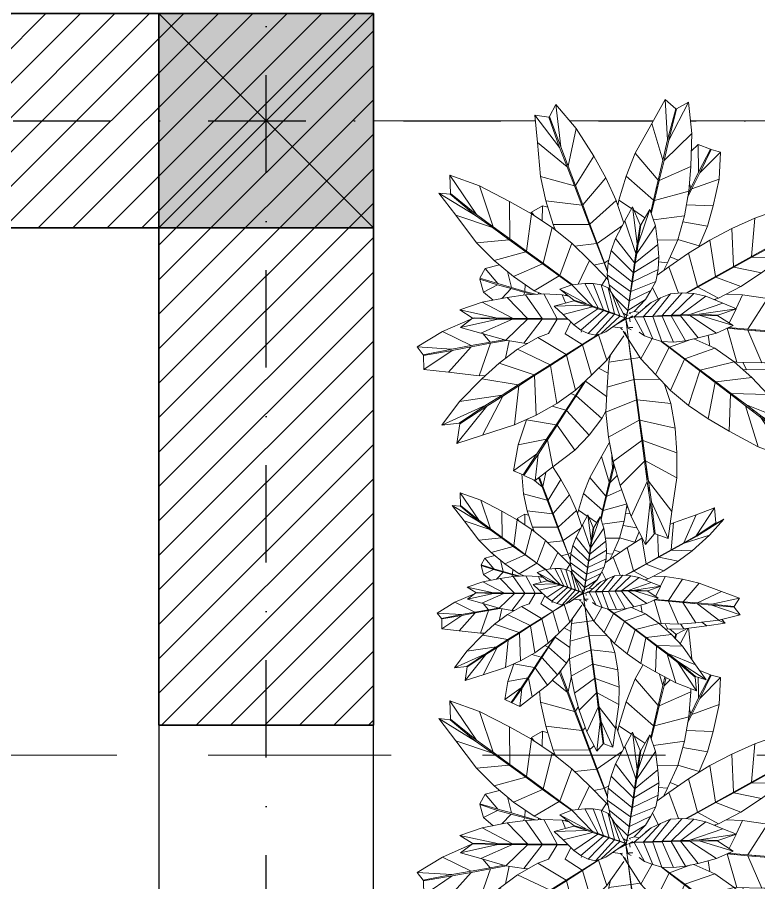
# Model space of a CAD drawing. Header units: inches. Extents: x 274208 to 641690, y -81912 to 129129.
# Drawn here: x 442007 to 442767, y 95886 to 96774 of the extents above; entities that cross this region are included whole.
import ezdxf

# ---------------------------------------------------------------- set-up
doc = ezdxf.new("R2010")
doc.units = ezdxf.units.IN
doc.header["$MEASUREMENT"] = 0
doc.set_wipeout_variables(frame=1)
doc.linetypes.add('$1$HIDDEN', pattern=[0.375, 0.25, -0.125])
doc.linetypes.add('DASHDOT', pattern=[1, 0.5, -0.25, 0, -0.25])
for name, color, linetype, lineweight in [('01.Cut', 255, 'Continuous', 35), ('03.Manh', 251, 'Continuous', 13), ('06.betong', 2, 'Continuous', 35), ('09.Hatch', 250, 'Continuous', 5), ('NN_KI HIEU', 22, 'Continuous', 18), ('NOI THAT-Interior', 8, 'Continuous', 13)]:
    doc.layers.add(name, color=color, linetype=linetype, lineweight=lineweight)
doc.layers.add('NET VUA', color=143, linetype='Continuous')
doc.layers.add('TRUC', color=250, linetype='DASHDOT')

# ---------------------------------------------------------------- blocks, each defined once
blk = doc.blocks.new('\xad3yjrtuktyl')
at = {"layer": '06.betong'}
blk.add_hatch(color=0, dxfattribs=at).paths.add_polyline_path([(-110, -110), (110, -110), (110, 110), (-110, 110)])
at = {"layer": '06.betong', "color": 0}
for p, q in [((-110, 110), (110, -110)), ((-110, -110), (110, 110))]:
    blk.add_line(p, q, dxfattribs=at)
blk.add_lwpolyline([(-110, -110), (110, -110), (110, 110), (-110, 110)], close=True, dxfattribs=at)
blk = doc.blocks.new('cay03')
at = {"color": 0}
blk.add_wipeout([(-14565.900601, -4425.866432), (-14565.900405, -4425.866554), (-14565.899488, -4425.867263), (-14565.898872, -4425.867984), (-14565.898434, -4425.868509), (-14565.898586, -4425.868885), (-14565.898705, -4425.869177), (-14565.899496, -4425.869074), (-14565.900276, -4425.868845), (-14565.900106, -4425.869202), (-14565.899467, -4425.87094), (-14565.900075, -4425.870874), (-14565.90009, -4425.870892), (-14565.900004, -4425.871424), (-14565.900754, -4425.870915), (-14565.901476, -4425.870262), (-14565.901562, -4425.870343), (-14565.901683, -4425.872041), (-14565.902136, -4425.872073), (-14565.902366, -4425.872273), (-14565.902865, -4425.87152), (-14565.903272, -4425.870681), (-14565.903292, -4425.870639), (-14565.903307, -4425.87062), (-14565.903307, -4425.870596), (-14565.903325, -4425.87055), (-14565.903323, -4425.870624), (-14565.903551, -4425.871014), (-14565.903809, -4425.870336), (-14565.903885, -4425.87001), (-14565.904121, -4425.870313), (-14565.904514, -4425.870441), (-14565.904355, -4425.869892), (-14565.904259, -4425.869473), (-14565.904162, -4425.869056), (-14565.904107, -4425.868815), (-14565.904116, -4425.868721), (-14565.904194, -4425.869049), (-14565.904296, -4425.869467), (-14565.904396, -4425.869884), (-14565.904537, -4425.87044), (-14565.904843, -4425.870286), (-14565.904969, -4425.869854), (-14565.905617, -4425.870584), (-14565.907087, -4425.871798), (-14565.907068, -4425.871447), (-14565.907089, -4425.871437), (-14565.907649, -4425.871482), (-14565.907355, -4425.87056), (-14565.906919, -4425.86963), (-14565.90658, -4425.868963), (-14565.906603, -4425.868961), (-14565.906557, -4425.868924), (-14565.906517, -4425.868858), (-14565.906623, -4425.868949), (-14565.906828, -4425.868622), (-14565.906786, -4425.868456), (-14565.906983, -4425.868526), (-14565.907717, -4425.868718), (-14565.908748, -4425.868848), (-14565.909578, -4425.868957), (-14565.909543, -4425.868532), (-14565.909556, -4425.868513), (-14565.909556, -4425.868513), (-14565.909556, -4425.868513), (-14565.909556, -4425.868513), (-14565.909556, -4425.868513), (-14565.909556, -4425.868513), (-14565.909556, -4425.868513), (-14565.909556, -4425.868513), (-14565.909556, -4425.868513), (-14565.909556, -4425.868513), (-14565.909556, -4425.868513), (-14565.909543, -4425.868532), (-14565.909556, -4425.868513), (-14565.909938, -4425.868335), (-14565.90923, -4425.867689), (-14565.908401, -4425.867113), (-14565.907754, -4425.866717), (-14565.907073, -4425.866378), (-14565.906924, -4425.866321), (-14565.907089, -4425.866294), (-14565.907828, -4425.866105), (-14565.908543, -4425.865851), (-14565.909468, -4425.865381), (-14565.910218, -4425.865006), (-14565.90995, -4425.864673), (-14565.908988, -4425.864883), (-14565.908369, -4425.865001), (-14565.90775, -4425.86512), (-14565.907499, -4425.865168), (-14565.907567, -4425.865123), (-14565.907743, -4425.865088), (-14565.908361, -4425.864965), (-14565.908979, -4425.864842), (-14565.909949, -4425.86465), (-14565.910165, -4425.864289), (-14565.909218, -4425.864152), (-14565.90867, -4425.864145), (-14565.908891, -4425.863939), (-14565.908755, -4425.86356), (-14565.90804, -4425.863895), (-14565.90754, -4425.864116), (-14565.90739, -4425.864183), (-14565.907267, -4425.864199), (-14565.907524, -4425.864082), (-14565.908021, -4425.863857), (-14565.908748, -4425.863537), (-14565.908681, -4425.863248), (-14565.907858, -4425.863266), (-14565.90703, -4425.863407), (-14565.906403, -4425.863563), (-14565.905792, -4425.863786), (-14565.905764, -4425.8638), (-14565.905982, -4425.863476), (-14565.906363, -4425.86281), (-14565.906702, -4425.862123), (-14565.907102, -4425.861151), (-14565.907429, -4425.860366), (-14565.906774, -4425.860285), (-14565.906187, -4425.861113), (-14565.905859, -4425.861647), (-14565.905531, -4425.862183), (-14565.905204, -4425.862718), (-14565.904876, -4425.863254), (-14565.904548, -4425.863788), (-14565.904336, -4425.864138), (-14565.904335, -4425.864114), (-14565.904536, -4425.863779), (-14565.90486, -4425.863242), (-14565.905186, -4425.862704), (-14565.90551, -4425.862167), (-14565.905834, -4425.861629), (-14565.90616, -4425.861092), (-14565.90676, -4425.86027), (-14565.906961, -4425.859937), (-14565.906239, -4425.860544), (-14565.905526, -4425.861271), (-14565.905041, -4425.861852), (-14565.904601, -4425.862474), (-14565.904351, -4425.862903), (-14565.904347, -4425.862404), (-14565.904269, -4425.861646), (-14565.904123, -4425.860901), (-14565.903794, -4425.859917), (-14565.903534, -4425.85912), (-14565.903166, -4425.859336), (-14565.903191, -4425.859721), (-14565.903157, -4425.859649), (-14565.903142, -4425.859333), (-14565.902817, -4425.859066), (-14565.902581, -4425.859855), (-14565.902419, -4425.859708), (-14565.90228, -4425.860505), (-14565.902101, -4425.861491), (-14565.902062, -4425.862198), (-14565.902068, -4425.862308), (-14565.901841, -4425.862028), (-14565.901344, -4425.861519), (-14565.900555, -4425.860921), (-14565.899921, -4425.860432), (-14565.900041, -4425.860906), (-14565.900661, -4425.86167), (-14565.900689, -4425.861709), (-14565.900645, -4425.861715), (-14565.900632, -4425.861696), (-14565.900023, -4425.860918), (-14565.899427, -4425.860837), (-14565.899734, -4425.861746), (-14565.900178, -4425.862652), (-14565.900522, -4425.863304), (-14565.900911, -4425.863919), (-14565.901347, -4425.864486), (-14565.901547, -4425.864692), (-14565.900949, -4425.864465), (-14565.900203, -4425.864304), (-14565.899447, -4425.864215), (-14565.898689, -4425.864193), (-14565.897656, -4425.8643), (-14565.896821, -4425.864381), (-14565.896951, -4425.864786), (-14565.897924, -4425.864938), (-14565.898545, -4425.86505), (-14565.89885, -4425.865105), (-14565.898668, -4425.865109), (-14565.898539, -4425.865087), (-14565.897918, -4425.864978), (-14565.896944, -4425.864808), (-14565.896613, -4425.865068), (-14565.897447, -4425.865537), (-14565.898383, -4425.865911), (-14565.899104, -4425.866152), (-14565.899844, -4425.866328)], dxfattribs=at)
for p, q in [((-14565.903794, -4425.859917), (-14565.903534, -4425.85912)), ((-14565.903231, -4425.860318), (-14565.903534, -4425.85912)), ((-14565.903534, -4425.85912), (-14565.903166, -4425.859336)), ((-14565.902817, -4425.859066), (-14565.903188, -4425.86032)), ((-14565.903142, -4425.859333), (-14565.902817, -4425.859066)), ((-14565.902542, -4425.859983), (-14565.902817, -4425.859066)), ((-14565.903166, -4425.859336), (-14565.903231, -4425.860318)), ((-14565.903188, -4425.86032), (-14565.903142, -4425.859333)), ((-14565.903192, -4425.859721), (-14565.903158, -4425.859653)), ((-14565.906961, -4425.859937), (-14565.906239, -4425.860544)), ((-14565.90616, -4425.861092), (-14565.906961, -4425.859937)), ((-14565.90676, -4425.86027), (-14565.906961, -4425.859937)), ((-14565.904123, -4425.860901), (-14565.903794, -4425.859917)), ((-14565.903256, -4425.860947), (-14565.903794, -4425.859917)), ((-14565.902582, -4425.859856), (-14565.902419, -4425.859708)), ((-14565.902419, -4425.859708), (-14565.902538, -4425.860017)), ((-14565.90228, -4425.860505), (-14565.902419, -4425.859708)), ((-14565.90322, -4425.86095), (-14565.902542, -4425.859983)), ((-14565.902381, -4425.860979), (-14565.902542, -4425.859983)), ((-14565.906774, -4425.860285), (-14565.907429, -4425.860366)), ((-14565.906187, -4425.861113), (-14565.907429, -4425.860366)), ((-14565.907102, -4425.861151), (-14565.907429, -4425.860366)), ((-14565.906774, -4425.860285), (-14565.906187, -4425.861113)), ((-14565.90616, -4425.861092), (-14565.90676, -4425.86027)), ((-14565.903231, -4425.860318), (-14565.903256, -4425.860947)), ((-14565.903188, -4425.86032), (-14565.90322, -4425.86095)), ((-14565.900661, -4425.86167), (-14565.899921, -4425.860432)), ((-14565.900555, -4425.860921), (-14565.899921, -4425.860432)), ((-14565.899921, -4425.860432), (-14565.900041, -4425.860906)), ((-14565.906239, -4425.860544), (-14565.905526, -4425.861271)), ((-14565.905834, -4425.861629), (-14565.906239, -4425.860544)), ((-14565.90228, -4425.860505), (-14565.902423, -4425.860727)), ((-14565.902101, -4425.861491), (-14565.90228, -4425.860505)), ((-14565.904269, -4425.861646), (-14565.904123, -4425.860901)), ((-14565.904123, -4425.860901), (-14565.903283, -4425.861577)), ((-14565.903256, -4425.860947), (-14565.903283, -4425.861577)), ((-14565.90322, -4425.86095), (-14565.90325, -4425.861578)), ((-14565.90325, -4425.861578), (-14565.902381, -4425.860979)), ((-14565.902302, -4425.861735), (-14565.902381, -4425.860979)), ((-14565.901344, -4425.861519), (-14565.900555, -4425.860921)), ((-14565.900994, -4425.862153), (-14565.900555, -4425.860921)), ((-14565.900041, -4425.860906), (-14565.900661, -4425.86167)), ((-14565.900632, -4425.861696), (-14565.899427, -4425.860837)), ((-14565.900632, -4425.861696), (-14565.900023, -4425.860918)), ((-14565.900023, -4425.860918), (-14565.899427, -4425.860837)), ((-14565.899427, -4425.860837), (-14565.899734, -4425.861746)), ((-14565.907102, -4425.861151), (-14565.905859, -4425.861647)), ((-14565.906702, -4425.862123), (-14565.907102, -4425.861151)), ((-14565.906187, -4425.861113), (-14565.905859, -4425.861647)), ((-14565.905834, -4425.861629), (-14565.90616, -4425.861092)), ((-14565.90551, -4425.862167), (-14565.905526, -4425.861271)), ((-14565.905041, -4425.861852), (-14565.905526, -4425.861271)), ((-14565.903231, -4425.861156), (-14565.903262, -4425.861077)), ((-14565.902101, -4425.861491), (-14565.902312, -4425.861646)), ((-14565.902062, -4425.862198), (-14565.902101, -4425.861491)), ((-14565.901841, -4425.862028), (-14565.901344, -4425.861519)), ((-14565.901344, -4425.861519), (-14565.901328, -4425.862638)), ((-14565.905531, -4425.862183), (-14565.905859, -4425.861647)), ((-14565.905834, -4425.861629), (-14565.90551, -4425.862167)), ((-14565.904347, -4425.862404), (-14565.904269, -4425.861646)), ((-14565.903308, -4425.862206), (-14565.904269, -4425.861646)), ((-14565.903283, -4425.861577), (-14565.903308, -4425.862206)), ((-14565.90325, -4425.861578), (-14565.90328, -4425.862208)), ((-14565.90328, -4425.862208), (-14565.902302, -4425.861735)), ((-14565.902292, -4425.862496), (-14565.902302, -4425.861735)), ((-14565.900661, -4425.86167), (-14565.900994, -4425.862153)), ((-14565.900632, -4425.861696), (-14565.900968, -4425.862178)), ((-14565.900968, -4425.862178), (-14565.899734, -4425.861746)), ((-14565.90069, -4425.861709), (-14565.900646, -4425.861715)), ((-14565.899734, -4425.861746), (-14565.900178, -4425.862652)), ((-14565.905041, -4425.861852), (-14565.905186, -4425.862704)), ((-14565.904601, -4425.862474), (-14565.905041, -4425.861852)), ((-14565.90327, -4425.861991), (-14565.903299, -4425.861957)), ((-14565.902292, -4425.862586), (-14565.901841, -4425.862028)), ((-14565.901841, -4425.862028), (-14565.901661, -4425.863121)), ((-14565.900869, -4425.861969), (-14565.900805, -4425.861943)), ((-14565.906702, -4425.862123), (-14565.905531, -4425.862183)), ((-14565.906702, -4425.862123), (-14565.906363, -4425.86281)), ((-14565.905204, -4425.862718), (-14565.905531, -4425.862183)), ((-14565.905186, -4425.862704), (-14565.90551, -4425.862167)), ((-14565.903308, -4425.862206), (-14565.903334, -4425.862801)), ((-14565.90328, -4425.862208), (-14565.903311, -4425.862837)), ((-14565.902062, -4425.862198), (-14565.902295, -4425.862321)), ((-14565.902068, -4425.862309), (-14565.902062, -4425.862198)), ((-14565.900994, -4425.862153), (-14565.901328, -4425.862638)), ((-14565.900968, -4425.862178), (-14565.901306, -4425.862659)), ((-14565.90486, -4425.863242), (-14565.904601, -4425.862474)), ((-14565.904216, -4425.863136), (-14565.904601, -4425.862474)), ((-14565.904351, -4425.862906), (-14565.904347, -4425.862404)), ((-14565.903923, -4425.862586), (-14565.904347, -4425.862404)), ((-14565.90407, -4425.863003), (-14565.903918, -4425.862577)), ((-14565.903918, -4425.862577), (-14565.903703, -4425.863134)), ((-14565.903918, -4425.862577), (-14565.903708, -4425.863705)), ((-14565.903915, -4425.862589), (-14565.903473, -4425.862777)), ((-14565.903311, -4425.862837), (-14565.902292, -4425.862496)), ((-14565.902686, -4425.863192), (-14565.902292, -4425.862586)), ((-14565.902301, -4425.8626), (-14565.902292, -4425.862496)), ((-14565.902292, -4425.862586), (-14565.901996, -4425.863606)), ((-14565.901188, -4425.862434), (-14565.901136, -4425.862417)), ((-14565.906363, -4425.86281), (-14565.905204, -4425.862718)), ((-14565.906363, -4425.86281), (-14565.905982, -4425.863476)), ((-14565.904876, -4425.863254), (-14565.905204, -4425.862718)), ((-14565.905186, -4425.862704), (-14565.90486, -4425.863242)), ((-14565.903685, -4425.863134), (-14565.903404, -4425.86266)), ((-14565.903404, -4425.86266), (-14565.903675, -4425.863707)), ((-14565.903151, -4425.863158), (-14565.903404, -4425.86266)), ((-14565.903302, -4425.862632), (-14565.903325, -4425.862611)), ((-14565.903311, -4425.862837), (-14565.903312, -4425.862843)), ((-14565.901328, -4425.862638), (-14565.901661, -4425.863121)), ((-14565.901642, -4425.86314), (-14565.901306, -4425.862659)), ((-14565.901306, -4425.862659), (-14565.900178, -4425.862652)), ((-14565.900178, -4425.862652), (-14565.900522, -4425.863304)), ((-14565.904265, -4425.863527), (-14565.90407, -4425.863003)), ((-14565.90407, -4425.863003), (-14565.903685, -4425.863987)), ((-14565.901661, -4425.863121), (-14565.901996, -4425.863606)), ((-14565.901497, -4425.862882), (-14565.901456, -4425.862873)), ((-14565.908748, -4425.863537), (-14565.908681, -4425.863248)), ((-14565.908681, -4425.863248), (-14565.908021, -4425.863857)), ((-14565.907858, -4425.863266), (-14565.908681, -4425.863248)), ((-14565.907524, -4425.864082), (-14565.907858, -4425.863266)), ((-14565.90703, -4425.863407), (-14565.907858, -4425.863266)), ((-14565.905982, -4425.863476), (-14565.904876, -4425.863254)), ((-14565.904548, -4425.863788), (-14565.904876, -4425.863254)), ((-14565.90486, -4425.863242), (-14565.904536, -4425.863779)), ((-14565.904536, -4425.863779), (-14565.904216, -4425.863136)), ((-14565.90417, -4425.863268), (-14565.904216, -4425.863136)), ((-14565.904154, -4425.863228), (-14565.904188, -4425.863217)), ((-14565.903703, -4425.863134), (-14565.903708, -4425.863705)), ((-14565.903706, -4425.863361), (-14565.903682, -4425.863368)), ((-14565.903685, -4425.863134), (-14565.903675, -4425.863707)), ((-14565.903657, -4425.863989), (-14565.903151, -4425.863158)), ((-14565.902983, -4425.863712), (-14565.903151, -4425.863158)), ((-14565.903076, -4425.86341), (-14565.902748, -4425.86334)), ((-14565.90295, -4425.863836), (-14565.902686, -4425.863192)), ((-14565.90233, -4425.864089), (-14565.902686, -4425.863192)), ((-14565.90198, -4425.863619), (-14565.901642, -4425.86314)), ((-14565.901782, -4425.863296), (-14565.901747, -4425.863289)), ((-14565.901642, -4425.86314), (-14565.900522, -4425.863304)), ((-14565.900522, -4425.863304), (-14565.900911, -4425.863919)), ((-14565.908891, -4425.863939), (-14565.908755, -4425.86356)), ((-14565.908755, -4425.86356), (-14565.90804, -4425.863895)), ((-14565.908748, -4425.863537), (-14565.908021, -4425.863857)), ((-14565.906403, -4425.863563), (-14565.90703, -4425.863407)), ((-14565.907028, -4425.864231), (-14565.90703, -4425.863407)), ((-14565.906403, -4425.863563), (-14565.906503, -4425.864322)), ((-14565.905792, -4425.863786), (-14565.906403, -4425.863563)), ((-14565.905982, -4425.863476), (-14565.905556, -4425.864109)), ((-14565.904328, -4425.863891), (-14565.904265, -4425.863527)), ((-14565.903662, -4425.86427), (-14565.904265, -4425.863527)), ((-14565.901996, -4425.863606), (-14565.90233, -4425.864089)), ((-14565.902316, -4425.8641), (-14565.90198, -4425.863619)), ((-14565.90198, -4425.863619), (-14565.900911, -4425.863919)), ((-14565.90804, -4425.863895), (-14565.908891, -4425.863939)), ((-14565.90804, -4425.863895), (-14565.90754, -4425.864116)), ((-14565.908021, -4425.863857), (-14565.907524, -4425.864082)), ((-14565.905957, -4425.864451), (-14565.905792, -4425.863786)), ((-14565.905766, -4425.863799), (-14565.905792, -4425.863786)), ((-14565.905556, -4425.864109), (-14565.904548, -4425.863788)), ((-14565.904337, -4425.864136), (-14565.904548, -4425.863788)), ((-14565.904536, -4425.863779), (-14565.904337, -4425.864112)), ((-14565.90434, -4425.864252), (-14565.904328, -4425.863891)), ((-14565.90364, -4425.864553), (-14565.904328, -4425.863891)), ((-14565.903708, -4425.863705), (-14565.903685, -4425.863987)), ((-14565.903675, -4425.863707), (-14565.903657, -4425.863989)), ((-14565.903638, -4425.864272), (-14565.902983, -4425.863712)), ((-14565.902881, -4425.864092), (-14565.902983, -4425.863712)), ((-14565.902068, -4425.863711), (-14565.902041, -4425.863706)), ((-14565.900911, -4425.863919), (-14565.901347, -4425.864486)), ((-14565.910165, -4425.864289), (-14565.909218, -4425.864152)), ((-14565.909218, -4425.864152), (-14565.908209, -4425.86414)), ((-14565.908361, -4425.864965), (-14565.909218, -4425.864152)), ((-14565.908669, -4425.864147), (-14565.908891, -4425.863939)), ((-14565.90745, -4425.864175), (-14565.908209, -4425.86414)), ((-14565.907743, -4425.865088), (-14565.908209, -4425.86414)), ((-14565.907679, -4425.864165), (-14565.90754, -4425.864116)), ((-14565.90739, -4425.864183), (-14565.90754, -4425.864116)), ((-14565.907266, -4425.8642), (-14565.907524, -4425.864082)), ((-14565.906696, -4425.864275), (-14565.90745, -4425.864175)), ((-14565.907127, -4425.86521), (-14565.90745, -4425.864175)), ((-14565.905113, -4425.864692), (-14565.905556, -4425.864109)), ((-14565.903685, -4425.863987), (-14565.903662, -4425.86427)), ((-14565.903655, -4425.864043), (-14565.903682, -4425.864037)), ((-14565.903657, -4425.863989), (-14565.903638, -4425.864272)), ((-14565.90362, -4425.864554), (-14565.902881, -4425.864092)), ((-14565.902927, -4425.863927), (-14565.902663, -4425.864572)), ((-14565.902826, -4425.864459), (-14565.902881, -4425.864092)), ((-14565.90233, -4425.864089), (-14565.902663, -4425.864572)), ((-14565.902653, -4425.864581), (-14565.902316, -4425.8641)), ((-14565.902401, -4425.864216), (-14565.902387, -4425.86417)), ((-14565.902358, -4425.864128), (-14565.902334, -4425.864126)), ((-14565.902316, -4425.8641), (-14565.901347, -4425.864486)), ((-14565.908979, -4425.864842), (-14565.910165, -4425.864289)), ((-14565.909949, -4425.86465), (-14565.910165, -4425.864289)), ((-14565.905952, -4425.864451), (-14565.906696, -4425.864275)), ((-14565.90653, -4425.865218), (-14565.906696, -4425.864275)), ((-14565.90524, -4425.864735), (-14565.905952, -4425.864451)), ((-14565.905952, -4425.864451), (-14565.905916, -4425.865071)), ((-14565.905329, -4425.864411), (-14565.905421, -4425.864663)), ((-14565.905113, -4425.864692), (-14565.904327, -4425.864368)), ((-14565.90434, -4425.864252), (-14565.903618, -4425.864836)), ((-14565.904297, -4425.864611), (-14565.90434, -4425.864252)), ((-14565.903662, -4425.86427), (-14565.90364, -4425.864553)), ((-14565.903638, -4425.864272), (-14565.90362, -4425.864554)), ((-14565.902401, -4425.864216), (-14565.902422, -4425.864222)), ((-14565.902405, -4425.864227), (-14565.902401, -4425.864216)), ((-14565.900949, -4425.864465), (-14565.900203, -4425.864304)), ((-14565.900203, -4425.864304), (-14565.900403, -4425.865386)), ((-14565.900203, -4425.864304), (-14565.899447, -4425.864215)), ((-14565.899447, -4425.864215), (-14565.899784, -4425.865274)), ((-14565.899447, -4425.864215), (-14565.898689, -4425.864193)), ((-14565.898689, -4425.864193), (-14565.899165, -4425.865162)), ((-14565.898689, -4425.864193), (-14565.897656, -4425.8643)), ((-14565.897656, -4425.8643), (-14565.898545, -4425.86505)), ((-14565.897924, -4425.864938), (-14565.896821, -4425.864381)), ((-14565.897656, -4425.8643), (-14565.896821, -4425.864381)), ((-14565.896821, -4425.864381), (-14565.896951, -4425.864786)), ((-14565.90995, -4425.864673), (-14565.910218, -4425.865006)), ((-14565.90995, -4425.864673), (-14565.908988, -4425.864883)), ((-14565.908979, -4425.864842), (-14565.909949, -4425.86465)), ((-14565.904847, -4425.865038), (-14565.905113, -4425.864692)), ((-14565.904297, -4425.864611), (-14565.903595, -4425.865119)), ((-14565.904157, -4425.864904), (-14565.904297, -4425.864611)), ((-14565.90364, -4425.864553), (-14565.903618, -4425.864836)), ((-14565.903628, -4425.864712), (-14565.903609, -4425.864714)), ((-14565.90362, -4425.864554), (-14565.9036, -4425.864837)), ((-14565.9036, -4425.864837), (-14565.902826, -4425.864459)), ((-14565.902833, -4425.864838), (-14565.902653, -4425.864581)), ((-14565.902663, -4425.864572), (-14565.902827, -4425.864811)), ((-14565.902826, -4425.864814), (-14565.902826, -4425.864459)), ((-14565.902683, -4425.8646), (-14565.902692, -4425.864635)), ((-14565.902653, -4425.864581), (-14565.901812, -4425.864964)), ((-14565.901347, -4425.864486), (-14565.901812, -4425.864964)), ((-14565.901545, -4425.864691), (-14565.900949, -4425.864465)), ((-14565.901023, -4425.865498), (-14565.900949, -4425.864465)), ((-14565.908988, -4425.864883), (-14565.910218, -4425.865006)), ((-14565.908988, -4425.864883), (-14565.908369, -4425.865001)), ((-14565.908361, -4425.864965), (-14565.908979, -4425.864842)), ((-14565.908361, -4425.864965), (-14565.907743, -4425.865088)), ((-14565.90524, -4425.864735), (-14565.905252, -4425.865006)), ((-14565.905005, -4425.864834), (-14565.90524, -4425.864735)), ((-14565.904467, -4425.865163), (-14565.904119, -4425.864979)), ((-14565.904157, -4425.864904), (-14565.903573, -4425.865402)), ((-14565.904009, -4425.865188), (-14565.904157, -4425.864904)), ((-14565.903595, -4425.865119), (-14565.903618, -4425.864836)), ((-14565.9036, -4425.864837), (-14565.903581, -4425.865119)), ((-14565.903581, -4425.865119), (-14565.902826, -4425.864814)), ((-14565.902897, -4425.865087), (-14565.902826, -4425.864814)), ((-14565.90277, -4425.864747), (-14565.902784, -4425.864747)), ((-14565.901812, -4425.864964), (-14565.902279, -4425.865429)), ((-14565.901642, -4425.86561), (-14565.901666, -4425.864814)), ((-14565.897924, -4425.864938), (-14565.898545, -4425.86505)), ((-14565.897918, -4425.864978), (-14565.898539, -4425.865087)), ((-14565.896951, -4425.864786), (-14565.897924, -4425.864938)), ((-14565.897918, -4425.864978), (-14565.896944, -4425.864808)), ((-14565.897918, -4425.864978), (-14565.896613, -4425.865068)), ((-14565.896944, -4425.864808), (-14565.896613, -4425.865068)), ((-14565.909468, -4425.865381), (-14565.910218, -4425.865006)), ((-14565.909468, -4425.865381), (-14565.908369, -4425.865001)), ((-14565.908543, -4425.865851), (-14565.90775, -4425.86512)), ((-14565.90775, -4425.86512), (-14565.908369, -4425.865001)), ((-14565.907828, -4425.866105), (-14565.907131, -4425.865238)), ((-14565.907131, -4425.865238), (-14565.90775, -4425.86512)), ((-14565.907743, -4425.865088), (-14565.907127, -4425.86521)), ((-14565.907565, -4425.865124), (-14565.907499, -4425.865168)), ((-14565.906767, -4425.865309), (-14565.907131, -4425.865238)), ((-14565.906723, -4425.865291), (-14565.907127, -4425.86521)), ((-14565.907127, -4425.86524), (-14565.907107, -4425.865215)), ((-14565.906848, -4425.865339), (-14565.906348, -4425.865149)), ((-14565.906348, -4425.865149), (-14565.905786, -4425.865048)), ((-14565.905487, -4425.865685), (-14565.906348, -4425.865149)), ((-14565.905786, -4425.865048), (-14565.9054, -4425.865003)), ((-14565.905196, -4425.865717), (-14565.905786, -4425.865048)), ((-14565.904904, -4425.865751), (-14565.9054, -4425.865003)), ((-14565.9054, -4425.865003), (-14565.905023, -4425.865008)), ((-14565.905023, -4425.865008), (-14565.904656, -4425.865068)), ((-14565.904613, -4425.865784), (-14565.905023, -4425.865008)), ((-14565.904656, -4425.865068), (-14565.904368, -4425.865211)), ((-14565.904321, -4425.865818), (-14565.904656, -4425.865068)), ((-14565.904028, -4425.865851), (-14565.904368, -4425.865211)), ((-14565.904368, -4425.865211), (-14565.904089, -4425.865363)), ((-14565.904009, -4425.865188), (-14565.903552, -4425.865684)), ((-14565.903872, -4425.865357), (-14565.904009, -4425.865188)), ((-14565.903573, -4425.865402), (-14565.903595, -4425.865119)), ((-14565.903581, -4425.865119), (-14565.903563, -4425.865402)), ((-14565.903563, -4425.865402), (-14565.902897, -4425.865087)), ((-14565.902977, -4425.86535), (-14565.902897, -4425.865087)), ((-14565.902904, -4425.865108), (-14565.902279, -4425.865429)), ((-14565.899165, -4425.865162), (-14565.899784, -4425.865274)), ((-14565.899159, -4425.865194), (-14565.899779, -4425.865302)), ((-14565.899618, -4425.865244), (-14565.899586, -4425.865268)), ((-14565.898545, -4425.86505), (-14565.899165, -4425.865162)), ((-14565.899162, -4425.865162), (-14565.899115, -4425.865187)), ((-14565.898539, -4425.865087), (-14565.899159, -4425.865194)), ((-14565.899159, -4425.865194), (-14565.898383, -4425.865911)), ((-14565.898973, -4425.865128), (-14565.898771, -4425.865129)), ((-14565.898851, -4425.865105), (-14565.898664, -4425.86511)), ((-14565.898539, -4425.865087), (-14565.897447, -4425.865537)), ((-14565.896613, -4425.865068), (-14565.897447, -4425.865537)), ((-14565.908543, -4425.865851), (-14565.909468, -4425.865381)), ((-14565.906363, -4425.865596), (-14565.906848, -4425.865339)), ((-14565.905779, -4425.865652), (-14565.906848, -4425.865339)), ((-14565.906801, -4425.865824), (-14565.906587, -4425.865478)), ((-14565.904089, -4425.865363), (-14565.903716, -4425.865696)), ((-14565.903737, -4425.865884), (-14565.904089, -4425.865363)), ((-14565.903573, -4425.865402), (-14565.903552, -4425.865684)), ((-14565.903563, -4425.865402), (-14565.903544, -4425.865684)), ((-14565.903544, -4425.865684), (-14565.902977, -4425.86535)), ((-14565.902279, -4425.865429), (-14565.903099, -4425.866002)), ((-14565.903091, -4425.865518), (-14565.902977, -4425.86535)), ((-14565.902262, -4425.865724), (-14565.90231, -4425.865451)), ((-14565.901023, -4425.865498), (-14565.901642, -4425.86561)), ((-14565.900403, -4425.865386), (-14565.901023, -4425.865498)), ((-14565.900399, -4425.865409), (-14565.90102, -4425.865518)), ((-14565.900986, -4425.865492), (-14565.900971, -4425.86551)), ((-14565.900529, -4425.865409), (-14565.900511, -4425.865429)), ((-14565.899784, -4425.865274), (-14565.900403, -4425.865386)), ((-14565.899779, -4425.865302), (-14565.900399, -4425.865409)), ((-14565.900399, -4425.865409), (-14565.899844, -4425.866328)), ((-14565.900077, -4425.865328), (-14565.900055, -4425.86535)), ((-14565.899779, -4425.865302), (-14565.899104, -4425.866152)), ((-14565.906363, -4425.865615), (-14565.906907, -4425.865875)), ((-14565.905781, -4425.865683), (-14565.906907, -4425.865875)), ((-14565.906465, -4425.866085), (-14565.905488, -4425.865713)), ((-14565.906363, -4425.865596), (-14565.905779, -4425.865652)), ((-14565.906363, -4425.865615), (-14565.905781, -4425.865683)), ((-14565.905982, -4425.865661), (-14565.90597, -4425.865634)), ((-14565.905919, -4425.866351), (-14565.905196, -4425.865742)), ((-14565.905781, -4425.865683), (-14565.905488, -4425.865713)), ((-14565.905779, -4425.865652), (-14565.905487, -4425.865685)), ((-14565.905543, -4425.866473), (-14565.904904, -4425.865772)), ((-14565.905196, -4425.865742), (-14565.905488, -4425.865713)), ((-14565.905487, -4425.865685), (-14565.905196, -4425.865717)), ((-14565.905317, -4425.865704), (-14565.905325, -4425.86573)), ((-14565.905196, -4425.865717), (-14565.904904, -4425.865751)), ((-14565.904904, -4425.865772), (-14565.905196, -4425.865742)), ((-14565.904904, -4425.865751), (-14565.904613, -4425.865784)), ((-14565.904612, -4425.865801), (-14565.904904, -4425.865772)), ((-14565.903716, -4425.865696), (-14565.903697, -4425.865566)), ((-14565.90367, -4425.865819), (-14565.903714, -4425.86568)), ((-14565.903573, -4425.86573), (-14565.90351, -4425.865828)), ((-14565.903552, -4425.865586), (-14565.90356, -4425.865588)), ((-14565.90351, -4425.865828), (-14565.903552, -4425.865684)), ((-14565.903544, -4425.865684), (-14565.903507, -4425.865829)), ((-14565.903542, -4425.865722), (-14565.903519, -4425.865784)), ((-14565.903536, -4425.865744), (-14565.903517, -4425.865796)), ((-14565.903226, -4425.865718), (-14565.903222, -4425.865813)), ((-14565.903196, -4425.865857), (-14565.903145, -4425.865767)), ((-14565.902262, -4425.865724), (-14565.902841, -4425.865828)), ((-14565.90226, -4425.865732), (-14565.90284, -4425.865833)), ((-14565.902405, -4425.86575), (-14565.902403, -4425.865758)), ((-14565.901642, -4425.86561), (-14565.902262, -4425.865724)), ((-14565.90226, -4425.865732), (-14565.90164, -4425.865625)), ((-14565.90226, -4425.865732), (-14565.902137, -4425.866404)), ((-14565.901913, -4425.865673), (-14565.901919, -4425.865661)), ((-14565.90164, -4425.865625), (-14565.90102, -4425.865518)), ((-14565.90164, -4425.865625), (-14565.901367, -4425.866425)), ((-14565.901434, -4425.86559), (-14565.901444, -4425.865574)), ((-14565.90102, -4425.865518), (-14565.900601, -4425.866432)), ((-14565.897447, -4425.865537), (-14565.898383, -4425.865911)), ((-14565.907828, -4425.866105), (-14565.908543, -4425.865851)), ((-14565.90685, -4425.865903), (-14565.907089, -4425.866294)), ((-14565.906465, -4425.866085), (-14565.906907, -4425.865875)), ((-14565.905167, -4425.866546), (-14565.904612, -4425.865801)), ((-14565.904799, -4425.866561), (-14565.904322, -4425.865832)), ((-14565.904672, -4425.865778), (-14565.904676, -4425.865796)), ((-14565.904321, -4425.865818), (-14565.904613, -4425.865784)), ((-14565.904322, -4425.865832), (-14565.904612, -4425.865801)), ((-14565.904499, -4425.866492), (-14565.90403, -4425.865862)), ((-14565.90403, -4425.865862), (-14565.904322, -4425.865832)), ((-14565.904028, -4425.865851), (-14565.904321, -4425.865818)), ((-14565.904101, -4425.866294), (-14565.903738, -4425.865891)), ((-14565.903512, -4425.86595), (-14565.904083, -4425.866281)), ((-14565.904069, -4425.865859), (-14565.904081, -4425.865846)), ((-14565.90401, -4425.865865), (-14565.904033, -4425.865852)), ((-14565.903738, -4425.865891), (-14565.90403, -4425.865862)), ((-14565.903737, -4425.865884), (-14565.904028, -4425.865851)), ((-14565.903825, -4425.865884), (-14565.903824, -4425.865879)), ((-14565.903791, -4425.865878), (-14565.903616, -4425.865911)), ((-14565.903762, -4425.865881), (-14565.903586, -4425.865916)), ((-14565.903743, -4425.865884), (-14565.903743, -4425.865892)), ((-14565.903584, -4425.865916), (-14565.903738, -4425.865891)), ((-14565.903583, -4425.865911), (-14565.903737, -4425.865884)), ((-14565.903639, -4425.865805), (-14565.903662, -4425.86584)), ((-14565.903584, -4425.865916), (-14565.903648, -4425.866021)), ((-14565.903583, -4425.865911), (-14565.903596, -4425.865875)), ((-14565.903584, -4425.865916), (-14565.903497, -4425.865935)), ((-14565.903583, -4425.865911), (-14565.903495, -4425.865933)), ((-14565.903565, -4425.86612), (-14565.903512, -4425.86595)), ((-14565.903554, -4425.866121), (-14565.903504, -4425.865951)), ((-14565.903515, -4425.865959), (-14565.903484, -4425.865923)), ((-14565.903484, -4425.865923), (-14565.903512, -4425.86595)), ((-14565.90351, -4425.865828), (-14565.903462, -4425.86594)), ((-14565.903507, -4425.865829), (-14565.903393, -4425.865806)), ((-14565.903507, -4425.865829), (-14565.903462, -4425.86594)), ((-14565.903504, -4425.865951), (-14565.90348, -4425.865923)), ((-14565.903058, -4425.866531), (-14565.903504, -4425.865951)), ((-14565.9034, -4425.866086), (-14565.903504, -4425.865951)), ((-14565.903482, -4425.865926), (-14565.903484, -4425.865923)), ((-14565.903484, -4425.865923), (-14565.903482, -4425.865926)), ((-14565.903483, -4425.865981), (-14565.903482, -4425.86598)), ((-14565.903483, -4425.865981), (-14565.903483, -4425.865981)), ((-14565.90348, -4425.865923), (-14565.9034, -4425.866086)), ((-14565.903462, -4425.86594), (-14565.90348, -4425.865923)), ((-14565.902841, -4425.865828), (-14565.903462, -4425.86594)), ((-14565.90284, -4425.865833), (-14565.903462, -4425.86594)), ((-14565.903462, -4425.86594), (-14565.903196, -4425.865857)), ((-14565.903286, -4425.866235), (-14565.903462, -4425.86594)), ((-14565.903301, -4425.866216), (-14565.903462, -4425.86594)), ((-14565.90346, -4425.86601), (-14565.90346, -4425.86601)), ((-14565.903459, -4425.866012), (-14565.903459, -4425.86601)), ((-14565.903222, -4425.865813), (-14565.903196, -4425.865857)), ((-14565.903221, -4425.865865), (-14565.90322, -4425.865899)), ((-14565.903193, -4425.866096), (-14565.903207, -4425.866025)), ((-14565.903137, -4425.866029), (-14565.903191, -4425.866093)), ((-14565.903099, -4425.866002), (-14565.903097, -4425.866002)), ((-14565.903078, -4425.865958), (-14565.90284, -4425.865833)), ((-14565.902955, -4425.865981), (-14565.902195, -4425.86647)), ((-14565.90285, -4425.865827), (-14565.902841, -4425.865828)), ((-14565.902841, -4425.865828), (-14565.90285, -4425.865827)), ((-14565.898383, -4425.865911), (-14565.899104, -4425.866152)), ((-14565.907089, -4425.866294), (-14565.907828, -4425.866105)), ((-14565.906923, -4425.866321), (-14565.907089, -4425.866294)), ((-14565.906395, -4425.86612), (-14565.907073, -4425.866378)), ((-14565.905919, -4425.866351), (-14565.906465, -4425.866085)), ((-14565.905744, -4425.866903), (-14565.906319, -4425.866157)), ((-14565.906234, -4425.866198), (-14565.906255, -4425.866242)), ((-14565.903617, -4425.866288), (-14565.904402, -4425.866519)), ((-14565.903565, -4425.86612), (-14565.904246, -4425.866394)), ((-14565.904246, -4425.866394), (-14565.904083, -4425.866281)), ((-14565.903669, -4425.866458), (-14565.903617, -4425.866288)), ((-14565.903653, -4425.866461), (-14565.903603, -4425.866292)), ((-14565.903617, -4425.866288), (-14565.903565, -4425.86612)), ((-14565.903612, -4425.86627), (-14565.903599, -4425.866277)), ((-14565.903603, -4425.866292), (-14565.903554, -4425.866121)), ((-14565.902939, -4425.866844), (-14565.903603, -4425.866292)), ((-14565.903583, -4425.866173), (-14565.903553, -4425.866118)), ((-14565.903553, -4425.866114), (-14565.90358, -4425.866166)), ((-14565.903554, -4425.866121), (-14565.902992, -4425.866683)), ((-14565.903401, -4425.866086), (-14565.9034, -4425.866088)), ((-14565.9034, -4425.866086), (-14565.903058, -4425.866531)), ((-14565.9034, -4425.866088), (-14565.9034, -4425.866086)), ((-14565.9034, -4425.866086), (-14565.9034, -4425.866088)), ((-14565.903212, -4425.866332), (-14565.903191, -4425.866093)), ((-14565.899104, -4425.866152), (-14565.899844, -4425.866328)), ((-14565.907754, -4425.866717), (-14565.907073, -4425.866378)), ((-14565.907073, -4425.866378), (-14565.906325, -4425.867148)), ((-14565.905543, -4425.866473), (-14565.905919, -4425.866351)), ((-14565.905167, -4425.866546), (-14565.905543, -4425.866473)), ((-14565.905244, -4425.866532), (-14565.905163, -4425.866659)), ((-14565.904799, -4425.866561), (-14565.905167, -4425.866546)), ((-14565.905163, -4425.866659), (-14565.904921, -4425.866557)), ((-14565.905158, -4425.866672), (-14565.904892, -4425.866559)), ((-14565.904499, -4425.866492), (-14565.904799, -4425.866561)), ((-14565.904642, -4425.866525), (-14565.904707, -4425.866577)), ((-14565.904303, -4425.866438), (-14565.904499, -4425.866492)), ((-14565.903669, -4425.866458), (-14565.904489, -4425.866737)), ((-14565.904489, -4425.866737), (-14565.904402, -4425.866519)), ((-14565.904402, -4425.866519), (-14565.904246, -4425.866394)), ((-14565.903722, -4425.866628), (-14565.903669, -4425.866458)), ((-14565.903702, -4425.866631), (-14565.903653, -4425.866461)), ((-14565.902982, -4425.86707), (-14565.903653, -4425.866461)), ((-14565.903639, -4425.866357), (-14565.903614, -4425.866326)), ((-14565.903058, -4425.866531), (-14565.902992, -4425.866683)), ((-14565.90296, -4425.866757), (-14565.902195, -4425.86647)), ((-14565.902137, -4425.866404), (-14565.902362, -4425.866365)), ((-14565.902195, -4425.86647), (-14565.901714, -4425.86692)), ((-14565.901367, -4425.866425), (-14565.902137, -4425.866404)), ((-14565.901935, -4425.866714), (-14565.901795, -4425.866415)), ((-14565.901087, -4425.866429), (-14565.901523, -4425.86709)), ((-14565.900601, -4425.866432), (-14565.901367, -4425.866425)), ((-14565.901064, -4425.867361), (-14565.900405, -4425.866554)), ((-14565.900631, -4425.866432), (-14565.900405, -4425.866554)), ((-14565.899844, -4425.866328), (-14565.900601, -4425.866432)), ((-14565.900405, -4425.866554), (-14565.899884, -4425.866917)), ((-14565.908401, -4425.867113), (-14565.907754, -4425.866717)), ((-14565.906904, -4425.867393), (-14565.907754, -4425.866717)), ((-14565.905163, -4425.866659), (-14565.905744, -4425.866903)), ((-14565.905158, -4425.866672), (-14565.905737, -4425.86692)), ((-14565.905295, -4425.866731), (-14565.905307, -4425.866719)), ((-14565.905216, -4425.867121), (-14565.904707, -4425.866577)), ((-14565.905158, -4425.866672), (-14565.90508, -4425.866975)), ((-14565.904707, -4425.866577), (-14565.904478, -4425.866707)), ((-14565.904521, -4425.866973), (-14565.903722, -4425.866628)), ((-14565.904489, -4425.866737), (-14565.904521, -4425.866973)), ((-14565.903775, -4425.866798), (-14565.904507, -4425.867228)), ((-14565.903775, -4425.866798), (-14565.903827, -4425.866968)), ((-14565.903799, -4425.866972), (-14565.90375, -4425.866802)), ((-14565.90375, -4425.8668), (-14565.90378, -4425.866813)), ((-14565.903775, -4425.866798), (-14565.903722, -4425.866628)), ((-14565.90375, -4425.866802), (-14565.903702, -4425.866631)), ((-14565.903229, -4425.867521), (-14565.90375, -4425.866802)), ((-14565.903081, -4425.867296), (-14565.903702, -4425.866631)), ((-14565.902992, -4425.866683), (-14565.902939, -4425.866844)), ((-14565.902978, -4425.86673), (-14565.90296, -4425.866757)), ((-14565.902965, -4425.866768), (-14565.902639, -4425.867239)), ((-14565.902629, -4425.867231), (-14565.90296, -4425.866757)), ((-14565.902934, -4425.866795), (-14565.902911, -4425.866846)), ((-14565.905744, -4425.866903), (-14565.906325, -4425.867148)), ((-14565.905737, -4425.86692), (-14565.906316, -4425.86717)), ((-14565.906022, -4425.86702), (-14565.906053, -4425.867057)), ((-14565.905768, -4425.866934), (-14565.905785, -4425.86692)), ((-14565.905635, -4425.867581), (-14565.905737, -4425.86692)), ((-14565.904507, -4425.867228), (-14565.904521, -4425.866973)), ((-14565.903827, -4425.866968), (-14565.904452, -4425.867628)), ((-14565.90388, -4425.867138), (-14565.903827, -4425.866968)), ((-14565.903849, -4425.867143), (-14565.903799, -4425.866972)), ((-14565.903799, -4425.866972), (-14565.903538, -4425.86786)), ((-14565.902982, -4425.86707), (-14565.903081, -4425.867296)), ((-14565.902939, -4425.866844), (-14565.902982, -4425.86707)), ((-14565.902796, -4425.866993), (-14565.902807, -4425.866997)), ((-14565.901714, -4425.86692), (-14565.902629, -4425.867231)), ((-14565.901714, -4425.86692), (-14565.901237, -4425.867383)), ((-14565.901523, -4425.86709), (-14565.901565, -4425.867066)), ((-14565.901064, -4425.867361), (-14565.901523, -4425.86709)), ((-14565.899884, -4425.866917), (-14565.900605, -4425.867633)), ((-14565.899884, -4425.866917), (-14565.89941, -4425.867331)), ((-14565.90923, -4425.867689), (-14565.908401, -4425.867113)), ((-14565.907485, -4425.867637), (-14565.908401, -4425.867113)), ((-14565.906904, -4425.867393), (-14565.906325, -4425.867148)), ((-14565.906316, -4425.86717), (-14565.906894, -4425.867418)), ((-14565.906267, -4425.86827), (-14565.906316, -4425.86717)), ((-14565.905718, -4425.867673), (-14565.905216, -4425.867121)), ((-14565.904479, -4425.867438), (-14565.905216, -4425.867121)), ((-14565.904452, -4425.867628), (-14565.904507, -4425.867228)), ((-14565.90388, -4425.867138), (-14565.904303, -4425.867988)), ((-14565.90388, -4425.867138), (-14565.903985, -4425.867546)), ((-14565.903966, -4425.867548), (-14565.903849, -4425.867143)), ((-14565.903905, -4425.867333), (-14565.903933, -4425.867345)), ((-14565.903849, -4425.867143), (-14565.903782, -4425.868135)), ((-14565.903081, -4425.867296), (-14565.903229, -4425.867521)), ((-14565.903021, -4425.867287), (-14565.903068, -4425.867266)), ((-14565.902639, -4425.867239), (-14565.902949, -4425.86777)), ((-14565.902312, -4425.867716), (-14565.902639, -4425.867239)), ((-14565.902297, -4425.867704), (-14565.902629, -4425.867231)), ((-14565.901076, -4425.867381), (-14565.901508, -4425.867122)), ((-14565.89941, -4425.867331), (-14565.900145, -4425.867906)), ((-14565.89941, -4425.867331), (-14565.898872, -4425.867984)), ((-14565.906904, -4425.867393), (-14565.907485, -4425.867637)), ((-14565.906894, -4425.867418), (-14565.907472, -4425.867668)), ((-14565.906983, -4425.868526), (-14565.906894, -4425.867418)), ((-14565.904455, -4425.867617), (-14565.904719, -4425.868009)), ((-14565.903985, -4425.867546), (-14565.904303, -4425.867988)), ((-14565.903966, -4425.867548), (-14565.903782, -4425.868135)), ((-14565.903229, -4425.867521), (-14565.903538, -4425.86786)), ((-14565.903316, -4425.867617), (-14565.902949, -4425.86777)), ((-14565.90239, -4425.867604), (-14565.902371, -4425.867601)), ((-14565.901237, -4425.867383), (-14565.902297, -4425.867704)), ((-14565.901237, -4425.867383), (-14565.900806, -4425.867945)), ((-14565.901076, -4425.867381), (-14565.90113, -4425.867525)), ((-14565.900618, -4425.867658), (-14565.901076, -4425.867381)), ((-14565.900605, -4425.867633), (-14565.901064, -4425.867361)), ((-14565.909938, -4425.868335), (-14565.90923, -4425.867689)), ((-14565.908066, -4425.867882), (-14565.90923, -4425.867689)), ((-14565.908646, -4425.868127), (-14565.908066, -4425.867882)), ((-14565.907485, -4425.867637), (-14565.908066, -4425.867882)), ((-14565.907472, -4425.867668), (-14565.90805, -4425.867916)), ((-14565.907717, -4425.868718), (-14565.907472, -4425.867668)), ((-14565.906172, -4425.868292), (-14565.905718, -4425.867673)), ((-14565.904719, -4425.868009), (-14565.905718, -4425.867673)), ((-14565.904705, -4425.868019), (-14565.904451, -4425.867637)), ((-14565.904472, -4425.867669), (-14565.904488, -4425.867665)), ((-14565.904303, -4425.867988), (-14565.904452, -4425.867628)), ((-14565.904149, -4425.867773), (-14565.904119, -4425.867814)), ((-14565.904135, -4425.867913), (-14565.9041, -4425.867707)), ((-14565.903888, -4425.867801), (-14565.904135, -4425.867913)), ((-14565.903538, -4425.86786), (-14565.903782, -4425.868135)), ((-14565.903397, -4425.868036), (-14565.903407, -4425.867717)), ((-14565.90339, -4425.867794), (-14565.903406, -4425.867796)), ((-14565.90338, -4425.868036), (-14565.903394, -4425.8677)), ((-14565.902312, -4425.867716), (-14565.902799, -4425.868601)), ((-14565.901983, -4425.868194), (-14565.902312, -4425.867716)), ((-14565.901965, -4425.868179), (-14565.902297, -4425.867704)), ((-14565.900618, -4425.867658), (-14565.900726, -4425.868076)), ((-14565.900162, -4425.867933), (-14565.900618, -4425.867658)), ((-14565.900145, -4425.867906), (-14565.900605, -4425.867633)), ((-14565.908646, -4425.868127), (-14565.909938, -4425.868335)), ((-14565.908646, -4425.868127), (-14565.909556, -4425.868513)), ((-14565.908748, -4425.868848), (-14565.90805, -4425.867916)), ((-14565.90805, -4425.867916), (-14565.908629, -4425.868166)), ((-14565.904719, -4425.868009), (-14565.905071, -4425.868531)), ((-14565.905052, -4425.868544), (-14565.904705, -4425.868019)), ((-14565.904763, -4425.868106), (-14565.904783, -4425.868103)), ((-14565.904223, -4425.868765), (-14565.904705, -4425.868019)), ((-14565.904135, -4425.867913), (-14565.904139, -4425.868469)), ((-14565.904139, -4425.868469), (-14565.903397, -4425.868036)), ((-14565.903384, -4425.868488), (-14565.903397, -4425.868036)), ((-14565.903364, -4425.868488), (-14565.90338, -4425.868036)), ((-14565.902932, -4425.868276), (-14565.90338, -4425.868036)), ((-14565.900806, -4425.867945), (-14565.901965, -4425.868179)), ((-14565.900806, -4425.867945), (-14565.900432, -4425.868554)), ((-14565.900162, -4425.867933), (-14565.900276, -4425.868845)), ((-14565.900162, -4425.867933), (-14565.899704, -4425.86821)), ((-14565.899685, -4425.868179), (-14565.900145, -4425.867906)), ((-14565.898872, -4425.867984), (-14565.899685, -4425.868179)), ((-14565.898872, -4425.867984), (-14565.898434, -4425.868509)), ((-14565.909556, -4425.868513), (-14565.909938, -4425.868335)), ((-14565.908629, -4425.868166), (-14565.909578, -4425.868957)), ((-14565.909543, -4425.868532), (-14565.908629, -4425.868166)), ((-14565.906267, -4425.86827), (-14565.906983, -4425.868526)), ((-14565.906571, -4425.868946), (-14565.906172, -4425.868292)), ((-14565.906099, -4425.868191), (-14565.906267, -4425.86827)), ((-14565.906197, -4425.868237), (-14565.906146, -4425.868253)), ((-14565.905071, -4425.868531), (-14565.906172, -4425.868292)), ((-14565.902799, -4425.868601), (-14565.902932, -4425.868276)), ((-14565.901983, -4425.868194), (-14565.902416, -4425.869201)), ((-14565.901983, -4425.868194), (-14565.901655, -4425.868669)), ((-14565.901633, -4425.868652), (-14565.901965, -4425.868179)), ((-14565.901941, -4425.868257), (-14565.901912, -4425.868255)), ((-14565.901906, -4425.868266), (-14565.901887, -4425.868335)), ((-14565.899704, -4425.86821), (-14565.899496, -4425.869074)), ((-14565.899247, -4425.868487), (-14565.899704, -4425.86821)), ((-14565.899225, -4425.86845), (-14565.899685, -4425.868179)), ((-14565.909543, -4425.868532), (-14565.909578, -4425.868957)), ((-14565.907717, -4425.868718), (-14565.906983, -4425.868526)), ((-14565.906828, -4425.868622), (-14565.906786, -4425.868455)), ((-14565.906365, -4425.868608), (-14565.906828, -4425.868622)), ((-14565.906623, -4425.868949), (-14565.906828, -4425.868622)), ((-14565.905071, -4425.868531), (-14565.905423, -4425.869054)), ((-14565.905402, -4425.869069), (-14565.905052, -4425.868544)), ((-14565.905158, -4425.868661), (-14565.905123, -4425.868651)), ((-14565.905104, -4425.86858), (-14565.905088, -4425.868597)), ((-14565.905075, -4425.868564), (-14565.905071, -4425.86853)), ((-14565.905075, -4425.868578), (-14565.905075, -4425.868564)), ((-14565.905067, -4425.868565), (-14565.905075, -4425.868564)), ((-14565.905052, -4425.868544), (-14565.90463, -4425.869415)), ((-14565.904134, -4425.868543), (-14565.904223, -4425.868765)), ((-14565.904168, -4425.868629), (-14565.904126, -4425.868631)), ((-14565.904088, -4425.869027), (-14565.904139, -4425.868469)), ((-14565.903384, -4425.868488), (-14565.904088, -4425.869027)), ((-14565.903386, -4425.868461), (-14565.903366, -4425.868453)), ((-14565.903384, -4425.868488), (-14565.903372, -4425.868941)), ((-14565.903364, -4425.868488), (-14565.902612, -4425.869016)), ((-14565.903346, -4425.868941), (-14565.903364, -4425.868488)), ((-14565.902416, -4425.869201), (-14565.902799, -4425.868601)), ((-14565.901655, -4425.868669), (-14565.901972, -4425.869753)), ((-14565.901327, -4425.869146), (-14565.901655, -4425.868669)), ((-14565.901633, -4425.868652), (-14565.900432, -4425.868554)), ((-14565.901302, -4425.869125), (-14565.901633, -4425.868652)), ((-14565.900432, -4425.868554), (-14565.900106, -4425.869202)), ((-14565.899247, -4425.868487), (-14565.898586, -4425.868885)), ((-14565.899247, -4425.868487), (-14565.898705, -4425.869177)), ((-14565.898576, -4425.868863), (-14565.899225, -4425.86845)), ((-14565.899225, -4425.86845), (-14565.898434, -4425.868509)), ((-14565.898434, -4425.868509), (-14565.898576, -4425.868863)), ((-14565.908748, -4425.868848), (-14565.909578, -4425.868957)), ((-14565.907717, -4425.868718), (-14565.908748, -4425.868848)), ((-14565.906919, -4425.86963), (-14565.906571, -4425.868946)), ((-14565.906517, -4425.868858), (-14565.906623, -4425.868949)), ((-14565.906603, -4425.868961), (-14565.90656, -4425.868926)), ((-14565.906571, -4425.868946), (-14565.905423, -4425.869054)), ((-14565.904223, -4425.868765), (-14565.90463, -4425.869415)), ((-14565.904117, -4425.868724), (-14565.904194, -4425.869049)), ((-14565.904162, -4425.869056), (-14565.904108, -4425.868817)), ((-14565.903372, -4425.868941), (-14565.903986, -4425.869582)), ((-14565.903358, -4425.869395), (-14565.903372, -4425.868941)), ((-14565.902678, -4425.869575), (-14565.903346, -4425.868941)), ((-14565.903331, -4425.869395), (-14565.903346, -4425.868941)), ((-14565.902609, -4425.8689), (-14565.902612, -4425.869016)), ((-14565.900276, -4425.868845), (-14565.900289, -4425.868841)), ((-14565.899496, -4425.869074), (-14565.900276, -4425.868845)), ((-14565.898586, -4425.868885), (-14565.898705, -4425.869177)), ((-14565.90658, -4425.868963), (-14565.906603, -4425.868961)), ((-14565.905423, -4425.869054), (-14565.905775, -4425.869577)), ((-14565.905402, -4425.869069), (-14565.90575, -4425.869594)), ((-14565.905099, -4425.870022), (-14565.905402, -4425.869069)), ((-14565.904403, -4425.869052), (-14565.904194, -4425.869049)), ((-14565.904296, -4425.869467), (-14565.904194, -4425.869049)), ((-14565.904259, -4425.869473), (-14565.904162, -4425.869056)), ((-14565.904162, -4425.869056), (-14565.904077, -4425.869087)), ((-14565.903986, -4425.869582), (-14565.904088, -4425.869027)), ((-14565.903366, -4425.869151), (-14565.90334, -4425.869138)), ((-14565.902612, -4425.869016), (-14565.902678, -4425.869575)), ((-14565.901972, -4425.869753), (-14565.902416, -4425.869201)), ((-14565.901327, -4425.869146), (-14565.901476, -4425.870262)), ((-14565.900998, -4425.869622), (-14565.901327, -4425.869146)), ((-14565.900106, -4425.869202), (-14565.901302, -4425.869125)), ((-14565.900969, -4425.8696), (-14565.901302, -4425.869125)), ((-14565.900106, -4425.869202), (-14565.899756, -4425.870166)), ((-14565.898705, -4425.869177), (-14565.899496, -4425.869074)), ((-14565.90463, -4425.869415), (-14565.905099, -4425.870022)), ((-14565.904296, -4425.869467), (-14565.90478, -4425.869609)), ((-14565.904396, -4425.869884), (-14565.904296, -4425.869467)), ((-14565.904355, -4425.869892), (-14565.904259, -4425.869473)), ((-14565.904259, -4425.869473), (-14565.90395, -4425.869741)), ((-14565.903358, -4425.869395), (-14565.903809, -4425.870336)), ((-14565.903358, -4425.869395), (-14565.903345, -4425.869849)), ((-14565.903314, -4425.869847), (-14565.903331, -4425.869395)), ((-14565.903331, -4425.869395), (-14565.902868, -4425.870348)), ((-14565.90213, -4425.869557), (-14565.902666, -4425.869468)), ((-14565.907355, -4425.87056), (-14565.906919, -4425.86963)), ((-14565.905775, -4425.869577), (-14565.906919, -4425.86963)), ((-14565.905775, -4425.869577), (-14565.906127, -4425.870098)), ((-14565.90575, -4425.869594), (-14565.906099, -4425.87012)), ((-14565.905617, -4425.870584), (-14565.90575, -4425.869594)), ((-14565.903809, -4425.870336), (-14565.903986, -4425.869582)), ((-14565.902678, -4425.869575), (-14565.902868, -4425.870348)), ((-14565.902597, -4425.870046), (-14565.90269, -4425.869624)), ((-14565.902565, -4425.87004), (-14565.902676, -4425.869554)), ((-14565.900998, -4425.869622), (-14565.900754, -4425.870915)), ((-14565.90067, -4425.870099), (-14565.900998, -4425.869622)), ((-14565.900969, -4425.8696), (-14565.899756, -4425.870166)), ((-14565.900638, -4425.870073), (-14565.900969, -4425.8696)), ((-14565.904843, -4425.870286), (-14565.904969, -4425.869855)), ((-14565.904396, -4425.869884), (-14565.904843, -4425.870286)), ((-14565.904396, -4425.869884), (-14565.904537, -4425.87044)), ((-14565.904514, -4425.870441), (-14565.904355, -4425.869892)), ((-14565.904355, -4425.869892), (-14565.904121, -4425.870313)), ((-14565.903345, -4425.869849), (-14565.903551, -4425.871014)), ((-14565.903346, -4425.86989), (-14565.903314, -4425.869869)), ((-14565.903323, -4425.870624), (-14565.903345, -4425.869849)), ((-14565.903017, -4425.870972), (-14565.903314, -4425.869847)), ((-14565.903307, -4425.87062), (-14565.903314, -4425.869847)), ((-14565.901476, -4425.870262), (-14565.901972, -4425.869753)), ((-14565.906127, -4425.870098), (-14565.907355, -4425.87056)), ((-14565.906127, -4425.870098), (-14565.90648, -4425.870621)), ((-14565.906099, -4425.87012), (-14565.906447, -4425.870645)), ((-14565.906433, -4425.871254), (-14565.906099, -4425.87012)), ((-14565.905099, -4425.870022), (-14565.905617, -4425.870584)), ((-14565.903886, -4425.870011), (-14565.904121, -4425.870313)), ((-14565.902597, -4425.870046), (-14565.902854, -4425.870287)), ((-14565.902597, -4425.870046), (-14565.902471, -4425.870625)), ((-14565.902433, -4425.870619), (-14565.902565, -4425.87004)), ((-14565.902565, -4425.87004), (-14565.901562, -4425.870343)), ((-14565.901576, -4425.870163), (-14565.901562, -4425.870343)), ((-14565.900754, -4425.870915), (-14565.901476, -4425.870262)), ((-14565.90067, -4425.870099), (-14565.90009, -4425.870892)), ((-14565.90067, -4425.870099), (-14565.900004, -4425.871424)), ((-14565.900075, -4425.870874), (-14565.900638, -4425.870073)), ((-14565.900638, -4425.870073), (-14565.899467, -4425.87094)), ((-14565.899756, -4425.870166), (-14565.899467, -4425.87094)), ((-14565.904537, -4425.87044), (-14565.904843, -4425.870286)), ((-14565.904121, -4425.870313), (-14565.904514, -4425.870441)), ((-14565.903551, -4425.871014), (-14565.903809, -4425.870336)), ((-14565.902868, -4425.870348), (-14565.903017, -4425.870972)), ((-14565.901562, -4425.870343), (-14565.901632, -4425.871282)), ((-14565.907649, -4425.871482), (-14565.907355, -4425.87056)), ((-14565.90648, -4425.870621), (-14565.907649, -4425.871482)), ((-14565.90648, -4425.870621), (-14565.907089, -4425.871437)), ((-14565.906447, -4425.870645), (-14565.907087, -4425.871798)), ((-14565.907068, -4425.871447), (-14565.906447, -4425.870645)), ((-14565.905617, -4425.870584), (-14565.906433, -4425.871254)), ((-14565.903323, -4425.870624), (-14565.903551, -4425.871014)), ((-14565.903307, -4425.870595), (-14565.903325, -4425.87055)), ((-14565.903017, -4425.870972), (-14565.903307, -4425.87062)), ((-14565.903272, -4425.870681), (-14565.903289, -4425.870645)), ((-14565.903265, -4425.870673), (-14565.903272, -4425.870681)), ((-14565.902865, -4425.87152), (-14565.903272, -4425.870681)), ((-14565.902471, -4425.870625), (-14565.902865, -4425.87152)), ((-14565.902343, -4425.871205), (-14565.902471, -4425.870625)), ((-14565.902302, -4425.871197), (-14565.902433, -4425.870619)), ((-14565.901632, -4425.871282), (-14565.902433, -4425.870619)), ((-14565.900004, -4425.871424), (-14565.900754, -4425.870915)), ((-14565.90009, -4425.870892), (-14565.900004, -4425.871424)), ((-14565.899467, -4425.87094), (-14565.900075, -4425.870874)), ((-14565.906433, -4425.871254), (-14565.907087, -4425.871798)), ((-14565.902343, -4425.871205), (-14565.902366, -4425.872273)), ((-14565.902343, -4425.871205), (-14565.902136, -4425.872073)), ((-14565.902114, -4425.872064), (-14565.902302, -4425.871197)), ((-14565.902302, -4425.871197), (-14565.901683, -4425.872041)), ((-14565.901632, -4425.871282), (-14565.901683, -4425.872041)), ((-14565.907089, -4425.871437), (-14565.907649, -4425.871482)), ((-14565.907068, -4425.871447), (-14565.907087, -4425.871798)), ((-14565.902366, -4425.872273), (-14565.902865, -4425.87152)), ((-14565.902136, -4425.872073), (-14565.902366, -4425.872273)), ((-14565.901683, -4425.872041), (-14565.902114, -4425.872064))]:
    blk.add_line(p, q, dxfattribs=at)

msp = doc.modelspace()

# ---------------------------------------------------------------- hatches: boundary and pattern name
at = {"layer": '09.Hatch'}
h = msp.add_hatch(dxfattribs=at)
h.set_pattern_fill('ANSI31', color=256, scale=200)
h.set_pattern_definition([(45, (430872.354, 93497.585), (-17.67767, 17.67767), [])])
h.paths.add_polyline_path([(430872.35, 100497.58), (430872.35, 99677.58), (431092.35, 99677.58), (431092.35, 100277.58), (434632.35, 100277.58), (440932.35, 100277.58), (440932.35, 100027.58), (441152.35, 100027.58), (441152.35, 100277.58), (442152.35, 100277.58), (442872.35, 100277.58), (442872.35, 100497.58), (434632.35, 100497.58)])
h.paths.add_polyline_path([(431092.35, 96667.58), (434742.35, 96667.58), (434742.35, 96447.58), (434852.35, 96447.58), (434852.35, 96777.58), (431092.35, 96777.58), (431092.35, 96887.58), (430872.35, 96887.58), (430872.35, 93497.58), (432692.35, 93497.58), (432692.35, 93717.58), (431092.35, 93717.58)])
h.paths.add_polyline_path([(434742.35, 93717.58), (433992.35, 93717.58), (433992.35, 93497.58), (435852.35, 93497.58), (435852.35, 93717.58), (434852.35, 93717.58), (434852.35, 95017.58), (436852.35, 95017.58), (436852.35, 95127.58), (434852.35, 95127.58), (434852.35, 95517.58), (434742.35, 95517.58)])
h.paths.add_polyline_path([(438412.35, 93497.58), (438412.35, 93717.58), (437872.35, 93717.58), (437872.35, 96557.58), (437762.35, 96557.58), (437762.35, 95127.58), (437652.35, 95127.58), (437652.35, 95017.58), (437762.35, 95017.58), (437762.35, 93717.58), (436452.35, 93717.58), (436452.35, 93497.58)])
h.paths.add_polyline_path([(442372.35, 93497.58), (443172.35, 93497.58), (443172.35, 93717.58), (442372.35, 93717.58), (442372.35, 94447.58), (442152.35, 94447.58), (442152.35, 93717.58), (441612.35, 93717.58), (441612.35, 93497.58)])
h.paths.add_polyline_path([(442152.35, 96557.58), (442152.35, 96047.58), (442372.35, 96047.58), (442372.35, 96777.58), (441152.35, 96777.58), (441152.35, 97027.58), (440932.35, 97027.58), (440932.35, 96557.58)])

# ---------------------------------------------------------------- linework, layer by layer
at = {"layer": '01.Cut'}
msp.add_lwpolyline([(440932.35, 97027.58), (441152.35, 97027.58), (441152.35, 96777.58), (442372.35, 96777.58), (442372.35, 96047.58), (442152.35, 96047.58), (442152.35, 96557.58), (440932.35, 96557.58)], close=True, dxfattribs=at)
at = {"layer": '03.Manh'}
msp.add_lwpolyline([(442372.35, 96667.58), (442862.35, 96667.58), (442862.35, 93717.58)], dxfattribs=at)
at = {"layer": 'NET VUA'}
msp.add_lwpolyline([(442152.35, 94447.58), (442372.35, 94447.58), (442372.35, 96047.58), (442152.35, 96047.58)], close=True, dxfattribs=at)
at = {"layer": 'TRUC', "ltscale": 200}
for p, q in [((442262.35, 92012.14), (442262.35, 101504.95)), ((428396.15, 96667.58), (444762, 96667.58))]:
    msp.add_line(p, q, dxfattribs=at)

# ---------------------------------------------------------------- block references
at = {"layer": '01.Cut'}
msp.add_blockref('\xad3yjrtuktyl', (442262.35, 96667.58), dxfattribs=at)

# ---------------------------------------------------------------- next in the draw order: block references
at = {"layer": 'NOI THAT-Interior', "color": 74, "xscale": 33592.32000003145, "yscale": 33592.32, "zscale": 33592.32, "rotation": 267.7210057833452}
msp.add_blockref('cay03', (129542799.11, -494731682.11), dxfattribs=at)

# ---------------------------------------------------------------- next in the draw order: block references
at = {"layer": 'NOI THAT-Interior', "color": 74, "xscale": 23514.62400002201, "yscale": 23514.624, "zscale": 23514.624, "rotation": 267.7210057833452}
msp.add_blockref('cay03', (90812705.12, -346283142.37), dxfattribs=at)

# ---------------------------------------------------------------- next in the draw order: linework, layer by layer
at = {"layer": 'NN_KI HIEU', "linetype": '$1$HIDDEN', "ltscale": 750}
msp.add_lwpolyline([(428421.85, 96016.5), (444721.56, 96016.5)], dxfattribs=at)

# ---------------------------------------------------------------- next in the draw order: block references
at = {"layer": 'NOI THAT-Interior', "color": 74, "xscale": 33592.32000003145, "yscale": 33592.32, "zscale": 33592.32, "rotation": 267.7210057833452}
msp.add_blockref('cay03', (129542799.11, -494731142.87), dxfattribs=at)

doc.saveas('drawing.dxf')
